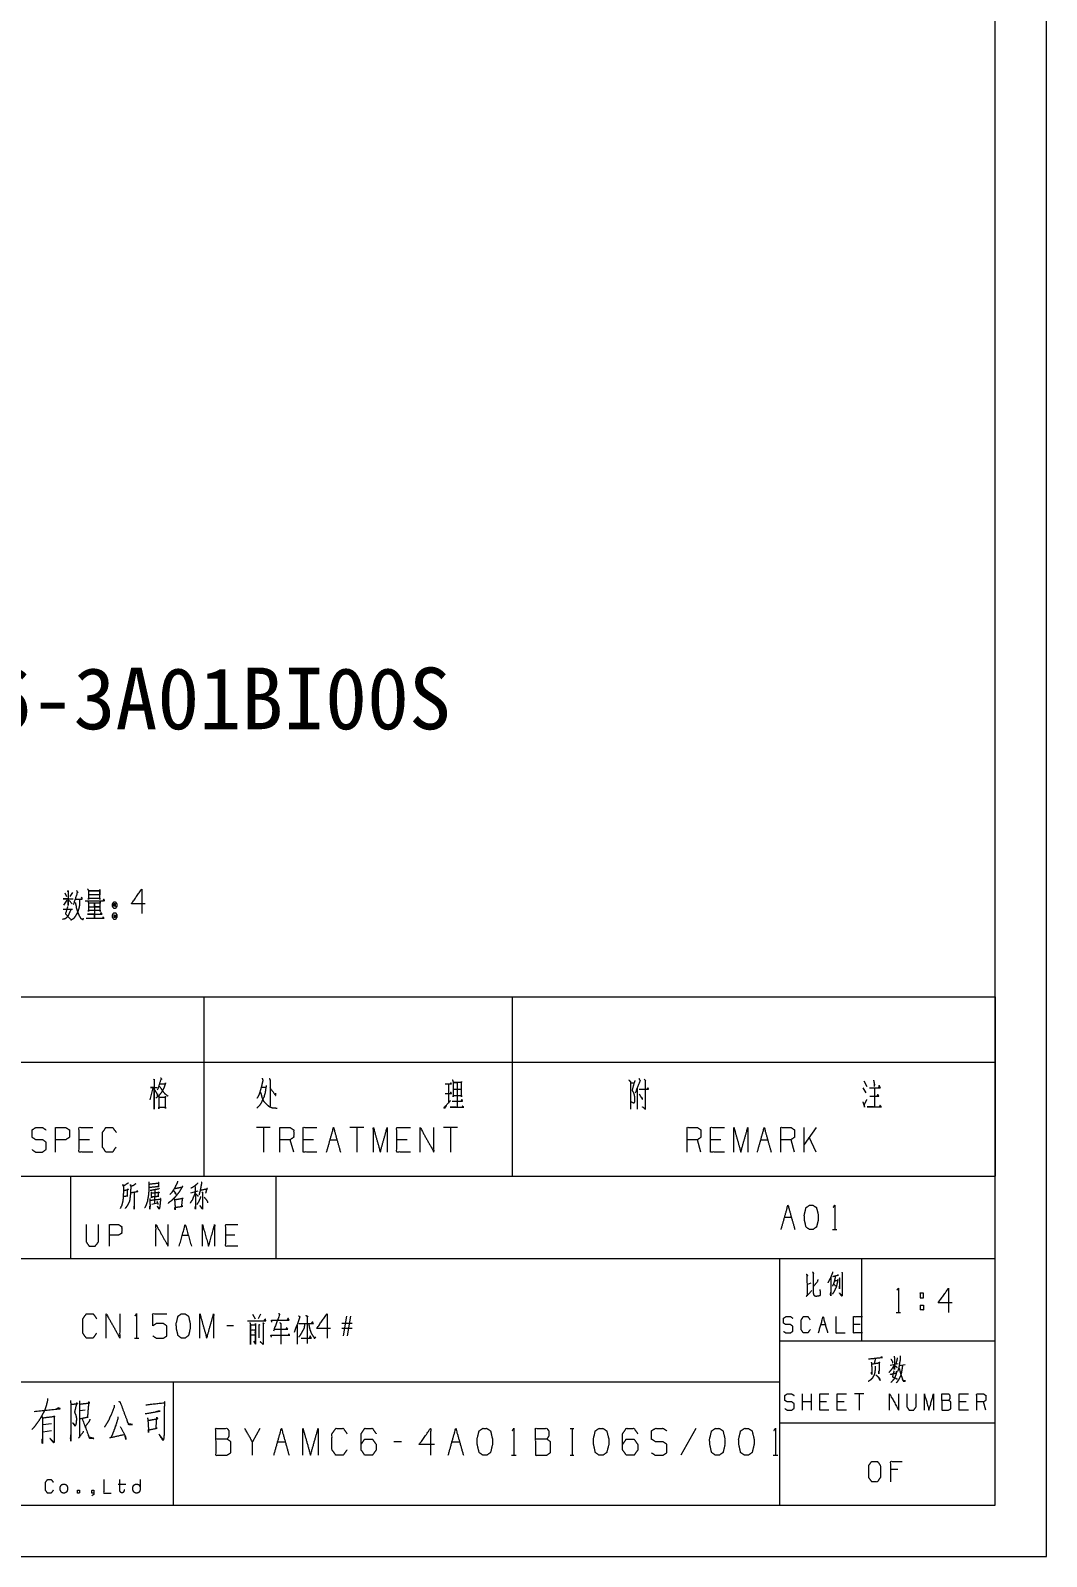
# Model space of a CAD drawing. Header units: millimetres. Extents: x 0 to 420, y 0 to 297.
# Drawn here: x 321.1 to 420, y 0 to 148.5 of the extents above; entities that cross this region are included whole.
import ezdxf

# ---------------------------------------------------------------- set-up
doc = ezdxf.new("R2010")
doc.units = ezdxf.units.MM
doc.layers.add('101', color=7, linetype='Continuous', true_color=0xffffff)

msp = doc.modelspace()

# ---------------------------------------------------------------- linework, layer by layer
at = {"layer": '101', "color": 133, "linetype": 'Continuous', "lineweight": 18}
for p, q in [((420, 0), (420, 297)), ((415, 5), (415, 292)), ((235, 37), (415, 37)), ((325, 37), (325, 29)), ((345, 37), (345, 29)), ((235, 29), (415, 29)), ((394, 29), (394, 5)), ((402, 29), (402, 21)), ((394, 21), (415, 21)), ((285, 17), (394, 17)), ((335, 17), (335, 5)), ((394, 13), (415, 13)), ((25, 5), (415, 5)), ((235, 5), (415, 5)), ((0, 0), (420, 0))]:
    msp.add_line(p, q, dxfattribs=at)
at = {"layer": '101', "color": 72, "linetype": 'Continuous', "lineweight": 18}
for p, q in [((324.64, 63.87), (324.33, 63.37)), ((324.45, 64.57), (324.61, 64.22)), ((325.19, 64.62), (324.96, 64.22)), ((324.29, 63), (325.21, 63)), ((324.87, 63.85), (325.16, 63.52)), ((313, 54.46), (338, 54.46)), ((338, 54.46), (338, 48.11)), ((338, 54.46), (368, 54.46)), ((368, 54.46), (368, 48.11)), ((368, 54.46), (415, 54.46)), ((415, 54.46), (415, 48.11)), ((313, 48.11), (338, 48.11)), ((338, 48.11), (368, 48.11)), ((338, 48.11), (338, 37)), ((368, 48.11), (415, 48.11)), ((368, 48.11), (368, 37)), ((415, 48.11), (415, 37)), ((379.52, 46.1), (379.87, 46.1)), ((380.84, 46.45), (381.02, 46.3)), ((402.21, 46.3), (402.51, 45.75)), ((333.02, 45.6), (332.74, 44.45)), ((343.6, 45.68), (344.03, 45.68)), ((361.81, 45.95), (361.81, 44.13)), ((362.25, 45.48), (363.03, 45.48)), ((380.17, 45.6), (380.17, 43.53)), ((402.12, 45.6), (402.42, 45.12)), ((344.45, 41.74), (343.11, 41.74)), ((343.78, 41.74), (343.78, 39.36)), ((353.56, 41.74), (352.21, 41.74)), ((352.88, 41.74), (352.88, 39.36)), ((362.66, 41.74), (361.32, 41.74)), ((361.99, 41.74), (361.99, 39.36)), ((397.58, 41.74), (396.41, 40.09)), ((396.41, 39.36), (396.41, 41.74)), ((326.85, 40.56), (325.84, 40.56)), ((346.73, 39.36), (346.39, 40.56)), ((348.67, 40.56), (347.66, 40.56)), ((350.27, 40.56), (350.94, 40.56)), ((357.77, 40.56), (356.76, 40.56)), ((386.37, 39.36), (386.04, 40.56)), ((388.31, 40.56), (387.31, 40.56)), ((392.19, 40.56), (392.87, 40.56)), ((395.48, 39.36), (395.14, 40.56)), ((397.58, 39.36), (396.91, 40.79)), ((313, 37), (338, 37)), ((333.22, 35.67), (333.2, 34.36)), ((338, 37), (368, 37)), ((368, 37), (415, 37)), ((332.92, 34.28), (333.47, 34.43)), ((336.72, 35.38), (337.43, 35.58)), ((394.5, 33.01), (395.18, 33.01)), ((335.89, 31.26), (336.48, 31.26)), ((341.01, 31.26), (340.12, 31.26)), ((399.18, 31.81), (399.6, 31.81)), ((396.78, 26.5), (397.1, 26.62)), ((407.69, 24.46), (408.02, 24.46)), ((407.69, 24.46), (407.69, 23.99)), ((340.88, 22.44), (340.21, 22.44)), ((342.73, 23.57), (342.98, 23.12)), ((343.49, 23.57), (343.28, 23.12)), ((347.07, 22.52), (347.07, 20.67)), ((352.42, 22.67), (351.41, 22.67)), ((351.57, 21.47), (351.91, 23.39)), ((352.26, 23.39), (351.93, 21.47)), ((398.04, 22.56), (398.48, 22.56)), ((401.88, 22.56), (401.21, 22.56)), ((405.37, 23.74), (405.8, 23.74)), ((331.23, 21.24), (331.65, 21.24)), ((342.82, 20.94), (343, 20.67)), ((346.33, 21.49), (346.25, 21.67)), ((348.33, 21.44), (348.24, 21.24)), ((352.42, 22.19), (351.41, 22.19)), ((404.78, 18.63), (405.57, 18.79)), ((405.68, 18.57), (406.23, 18.69)), ((396.24, 14.25), (396.24, 15.82)), ((397.13, 15.04), (396.24, 15.04)), ((397.13, 14.25), (397.13, 15.82)), ((398.6, 15.04), (397.94, 15.04)), ((400.3, 15.04), (399.63, 15.04)), ((402.22, 15.82), (401.33, 15.82)), ((401.78, 15.82), (401.78, 14.25)), ((412.18, 15.04), (411.51, 15.04)), ((414.1, 14.25), (413.88, 15.04)), ((323.85, 14.45), (323.66, 14.35)), ((326.44, 14.25), (325.93, 14.18)), ((323.17, 12.9), (322.32, 12.8)), ((322.32, 12.14), (323.17, 12.25)), ((343.45, 12.47), (342.71, 11.17)), ((373.63, 12.47), (374, 12.47)), ((373.83, 12.47), (373.83, 9.85)), ((385.88, 12.47), (384.4, 9.85)), ((345.17, 11.17), (345.91, 11.17)), ((357.23, 11.17), (356.49, 11.17)), ((362.14, 11.17), (362.88, 11.17)), ((367.94, 9.85), (368.4, 9.85)), ((373.63, 9.85), (374, 9.85)), ((393.39, 9.85), (393.86, 9.85)), ((405.52, 8.46), (404.84, 8.46)), ((329.66, 7.04), (330.39, 7.04))]:
    msp.add_line(p, q, dxfattribs=at)
for points, knots in [([(324.7, 64.77), (324.86, 64.7), (324.78, 64.75), (324.78, 63.35), (324.78, 64), (324.29, 64), (325.28, 64)], [0, 0, 0.046317, 0.069125, 0.437819, 0.608999, 0.739331, 1, 1]), ([(325.9, 63.87), (325.9, 63.57), (325.86, 63.25), (325.77, 62.9), (325.63, 62.55), (325.47, 62.3), (325.3, 62.07), (325.05, 61.92)], [0, 0, 0.134098, 0.280226, 0.441582, 0.610315, 0.742768, 0.870659, 1, 1]), ([(325.58, 64.8), (325.74, 64.62), (325.69, 64.67), (325.28, 63.4)], [0, 0, 0.143538, 0.187778, 1, 1]), ([(325.54, 63.97), (326.15, 63.97), (326.11, 64.17), (326.04, 64.05)], [0, 0, 0.63414, 0.848459, 1, 1]), ([(326.44, 63.82), (328.33, 63.82), (328.25, 63.97), (328.16, 63.82)], [0, 0, 0.844513, 0.922254, 1, 1]), ([(326.67, 64.97), (326.76, 64.8), (326.76, 63.95), (326.76, 64.07), (327.86, 64.07), (327.86, 63.92), (327.86, 64.9), (327.86, 64.77), (326.76, 64.77), (327.86, 64.77), (327.86, 64.4), (326.76, 64.4)], [0, 0, 0.027307, 0.1457, 0.163111, 0.315748, 0.336641, 0.472445, 0.489856, 0.642493, 0.79513, 0.847363, 1, 1]), ([(332.29, 63.52), (330.94, 63.52), (331.95, 64.95), (331.95, 62.57)], [0, 0, 0.245869, 0.565294, 1, 1]), ([(325.03, 62.92), (324.89, 62.62), (324.8, 62.4), (324.64, 62.17), (324.48, 62.05), (324.22, 62)], [0, 0, 0.251049, 0.43404, 0.642621, 0.795771, 1, 1]), ([(324.73, 63.25), (324.52, 62.55), (325.05, 61.97)], [0, 0, 0.483234, 1, 1]), ([(325.47, 63.65), (325.53, 63.4), (325.58, 63.1), (325.69, 62.75), (325.83, 62.4), (325.99, 62.12), (326.22, 61.95), (326.27, 62.12)], [0, 0, 0.122116, 0.267688, 0.442435, 0.622809, 0.774615, 0.912625, 1, 1]), ([(326.73, 63.72), (326.76, 63.6), (326.76, 62.77), (326.76, 62.9), (327.89, 62.9), (327.89, 62.77), (327.89, 63.7), (327.89, 63.57), (326.76, 63.57), (326.76, 63.22), (327.89, 63.22), (327.33, 63.22), (327.33, 63.57), (327.33, 62.07), (327.33, 62.52), (326.65, 62.52), (328.07, 62.52), (327.98, 62.67), (327.91, 62.52)], [0, 0, 0.011506, 0.084582, 0.095654, 0.195852, 0.206924, 0.288857, 0.299929, 0.400127, 0.431129, 0.531327, 0.581425, 0.612427, 0.745292, 0.785152, 0.844644, 0.969891, 0.985311, 1, 1]), ([(329.39, 63.7), (329.23, 63.7), (329.09, 63.5), (329.09, 63.27), (329.23, 63.07), (329.39, 63.07), (329.53, 63.27), (329.53, 63.5), (329.39, 63.7)], [0, 0, 0.091012, 0.231139, 0.359864, 0.499993, 0.591006, 0.731141, 0.859867, 1, 1]), ([(329.53, 62.42), (329.39, 62.65), (329.23, 62.65), (329.09, 62.42), (329.09, 62.22), (329.23, 62), (329.39, 62), (329.53, 62.22), (329.53, 62.42)], [0, 0, 0.149201, 0.238515, 0.38771, 0.5, 0.649195, 0.738509, 0.88771, 1, 1]), ([(329.39, 63.27), (329.39, 63.5), (329.23, 63.5)], [0, 0, 0.585813, 1, 1]), ([(329.23, 63.27), (329.39, 63.27), (329.23, 63.5), (329.23, 63.27)], [0, 0, 0.241164, 0.658904, 1, 1]), ([(329.23, 62.42), (329.23, 62.22), (329.39, 62.22)], [0, 0, 0.556982, 1, 1]), ([(329.39, 62.42), (329.23, 62.42), (329.39, 62.22), (329.39, 62.42)], [0, 0, 0.25882, 0.6746, 1, 1]), ([(326.55, 62.12), (328.26, 62.12), (328.17, 62.22), (328.1, 62.07)], [0, 0, 0.851382, 0.91765, 1, 1]), ([(333.09, 46.45), (333.19, 46.35), (333.14, 46.43), (333.14, 43.53), (333.14, 45.65), (332.79, 45.65), (333.44, 45.65)], [0, 0, 0.023247, 0.037896, 0.500409, 0.839319, 0.895699, 1, 1]), ([(333.71, 46), (334.26, 46), (334.27, 46.1), (334.11, 45.62), (333.88, 45.18), (333.62, 44.85), (333.3, 44.6)], [0, 0, 0.220966, 0.26192, 0.463932, 0.667691, 0.836831, 1, 1]), ([(333.78, 46.58), (333.88, 46.43), (333.81, 46.45), (333.46, 45.37)], [0, 0, 0.132126, 0.186059, 1, 1]), ([(343.65, 46.55), (343.74, 46.33), (343.65, 46), (343.62, 45.83), (343.55, 45.6), (343.48, 45.35), (343.41, 45.12), (343.35, 44.93), (343.27, 44.77), (343.16, 44.6)], [0, 0, 0.116541, 0.278918, 0.364993, 0.478696, 0.603951, 0.71766, 0.817412, 0.901346, 1, 1]), ([(344.36, 46.53), (344.43, 46.35), (344.43, 43.83)], [0, 0, 0.06955, 1, 1]), ([(361.49, 45.98), (362.1, 45.98), (362.02, 46.08), (361.99, 45.95)], [0, 0, 0.704243, 0.847777, 1, 1]), ([(362.17, 46.38), (362.25, 46.22), (362.25, 44.73), (362.25, 44.85), (363.07, 44.85), (363.07, 44.73), (363.07, 46.22), (363.07, 46.13), (362.25, 46.13), (362.64, 46.13), (362.64, 43.73), (361.94, 43.73), (363.28, 43.73), (363.19, 43.78), (363.17, 43.83), (363.07, 43.67)], [0, 0, 0.016856, 0.162098, 0.174201, 0.252928, 0.265031, 0.410272, 0.419955, 0.498682, 0.536334, 0.76872, 0.837175, 0.967244, 0.977077, 0.982211, 1, 1]), ([(379.34, 46.38), (379.5, 46.22), (379.5, 43.53)], [0, 0, 0.074914, 1, 1]), ([(379.94, 46.33), (379.66, 45.37), (379.77, 45.2), (379.84, 45.02), (379.91, 44.68), (379.91, 44.25), (379.84, 44.1), (379.59, 44.23)], [0, 0, 0.379822, 0.458229, 0.530553, 0.667378, 0.830233, 0.893776, 1, 1]), ([(380.33, 46.53), (380.44, 46.3), (379.96, 45.08)], [0, 0, 0.159107, 1, 1]), ([(380.95, 46.35), (380.95, 43.53), (380.68, 43.75)], [0, 0, 0.890401, 1, 1]), ([(403.17, 46.35), (403.26, 45.87), (403.27, 45.98), (403.22, 45.75)], [0, 0, 0.592181, 0.716658, 1, 1]), ([(333.18, 45.43), (333.48, 44.95), (333.48, 45.02), (333.44, 44.83)], [0, 0, 0.668993, 0.75826, 1, 1]), ([(333.62, 44.8), (333.62, 43.55), (333.62, 43.73), (334.26, 43.73), (334.26, 43.6), (334.26, 44.8), (334.26, 44.68), (333.69, 44.68)], [0, 0, 0.306605, 0.34953, 0.505604, 0.536265, 0.830605, 0.861265, 1, 1]), ([(333.64, 45.78), (333.81, 45.55), (334.01, 45.25), (334.18, 45.05), (334.5, 44.8)], [0, 0, 0.21756, 0.48939, 0.692342, 1, 1]), ([(344.06, 45.85), (343.95, 45.12), (343.88, 44.9), (343.85, 44.73), (343.74, 44.55), (343.65, 44.35), (343.6, 44.2), (343.48, 44), (343.37, 43.85), (343.14, 43.63)], [0, 0, 0.296653, 0.392139, 0.46442, 0.547269, 0.635793, 0.700209, 0.795421, 0.869798, 1, 1]), ([(343.48, 45.2), (343.55, 45.02), (343.6, 44.83), (343.64, 44.65), (343.81, 44.3), (343.9, 44.2), (344.15, 43.95), (344.29, 43.83), (344.47, 43.73), (344.71, 43.65), (344.94, 43.65), (345.12, 43.63)], [0, 0, 0.075192, 0.15762, 0.228747, 0.384949, 0.438119, 0.578251, 0.653441, 0.734337, 0.837345, 0.928883, 1, 1]), ([(344.4, 45.65), (344.98, 44.85), (344.98, 45.08)], [0, 0, 0.814824, 1, 1]), ([(361.48, 45.05), (362.1, 45.05), (362.02, 45.2), (361.99, 45.08)], [0, 0, 0.676561, 0.857934, 1, 1]), ([(380.35, 45.48), (381.27, 45.48), (381.2, 45.62), (381.14, 45.5)], [0, 0, 0.752923, 0.888763, 1, 1]), ([(380.37, 45), (380.68, 44.48), (380.7, 44.58), (380.61, 44.6)], [0, 0, 0.760418, 0.886215, 1, 1]), ([(403.26, 45.6), (403.26, 43.75), (402.55, 43.75), (403.94, 43.75), (403.8, 43.9), (403.71, 43.75)], [0, 0, 0.426906, 0.590047, 0.912256, 0.959823, 1, 1]), ([(402.78, 45.62), (403.84, 45.62), (403.71, 45.83), (403.66, 45.65)], [0, 0, 0.717261, 0.876328, 1, 1]), ([(402.8, 44.8), (403.68, 44.8), (403.59, 44.95), (403.5, 44.83)], [0, 0, 0.729813, 0.873574, 1, 1]), ([(361.57, 43.85), (361.41, 43.6), (361.34, 43.67), (362.02, 44.38)], [0, 0, 0.214427, 0.289033, 1, 1]), ([(362.17, 44.3), (363.17, 44.3), (363.1, 44.48), (363.03, 44.33)], [0, 0, 0.739673, 0.878255, 1, 1]), ([(402.12, 44.23), (402.3, 43.73), (402.27, 43.95), (402.53, 44.48)], [0, 0, 0.39393, 0.563113, 1, 1]), ([(321.27, 39.59), (321.6, 39.36), (322.29, 39.36), (322.63, 39.61), (322.63, 40.31), (322.29, 40.56), (321.62, 40.56), (321.27, 40.79), (321.27, 41.51), (321.62, 41.74), (322.29, 41.74), (322.63, 41.51)], [0, 0, 0.068037, 0.184055, 0.25452, 0.372335, 0.4428, 0.555844, 0.626371, 0.748393, 0.81892, 0.931964, 1, 1]), ([(323.56, 39.36), (323.56, 41.74), (324.57, 41.74), (324.91, 41.51), (324.91, 40.79), (324.55, 40.56), (323.56, 40.56)], [0, 0, 0.401147, 0.571311, 0.639588, 0.762044, 0.832821, 1, 1]), ([(327.18, 39.36), (325.84, 39.36), (325.84, 41.74), (327.18, 41.74)], [0, 0, 0.26539, 0.73461, 1, 1]), ([(329.44, 39.84), (329.11, 39.36), (328.45, 39.36), (328.12, 39.84), (328.12, 41.26), (328.45, 41.74), (329.12, 41.74), (329.46, 41.26)], [0, 0, 0.114568, 0.243366, 0.357936, 0.638584, 0.753154, 0.885433, 1, 1]), ([(345.38, 39.36), (345.38, 41.74), (346.39, 41.74), (346.73, 41.51), (346.73, 40.79), (346.39, 40.56), (345.38, 40.56)], [0, 0, 0.400951, 0.571036, 0.639278, 0.761673, 0.829915, 1, 1]), ([(349, 39.36), (347.66, 39.36), (347.66, 41.74), (349, 41.74)], [0, 0, 0.26539, 0.73461, 1, 1]), ([(349.94, 39.36), (350.61, 41.74), (351.28, 39.36)], [0, 0, 0.499999, 1, 1]), ([(354.49, 39.36), (354.49, 41.74), (355.16, 39.36), (355.83, 41.74), (355.83, 39.36)], [0, 0, 0.245192, 0.500001, 0.754808, 1, 1]), ([(358.11, 39.36), (356.76, 39.36), (356.76, 41.74), (358.11, 41.74)], [0, 0, 0.26539, 0.73461, 1, 1]), ([(359.04, 39.36), (359.04, 41.74), (360.38, 39.36), (360.38, 41.74)], [0, 0, 0.317574, 0.682426, 1, 1]), ([(385.03, 39.36), (385.03, 41.74), (386.04, 41.74), (386.37, 41.51), (386.37, 40.79), (386.04, 40.56), (385.03, 40.56)], [0, 0, 0.400952, 0.571031, 0.639278, 0.761674, 0.829922, 1, 1]), ([(388.65, 39.36), (387.31, 39.36), (387.31, 41.74), (388.65, 41.74)], [0, 0, 0.26539, 0.73461, 1, 1]), ([(389.58, 39.36), (389.58, 41.74), (390.25, 39.36), (390.93, 41.74), (390.93, 39.36)], [0, 0, 0.245192, 0.499999, 0.754808, 1, 1]), ([(394.14, 39.36), (394.14, 41.74), (395.14, 41.74), (395.48, 41.51), (395.48, 40.79), (395.14, 40.56), (394.14, 40.56)], [0, 0, 0.400951, 0.571036, 0.639278, 0.761673, 0.829915, 1, 1]), ([(330.63, 36.35), (330.57, 36.31), (330.14, 36.02), (330.11, 36.2), (330.16, 36.02), (330.16, 35.45), (330.14, 35.09), (330.13, 34.85), (330.1, 34.61), (330.05, 34.39), (329.99, 34.16), (329.91, 34.01), (329.85, 33.88)], [0, 0, 0.024363, 0.186803, 0.243942, 0.302154, 0.485024, 0.597668, 0.675195, 0.753199, 0.825098, 0.89819, 0.953346, 1, 1]), ([(330.19, 35.03), (330.22, 35.05), (330.58, 35.11), (330.54, 35.09), (330.58, 35.78), (330.61, 35.69), (330.18, 35.58)], [0, 0, 0.022681, 0.239273, 0.269981, 0.676983, 0.732557, 1, 1]), ([(331.36, 36.26), (331.11, 36.09), (330.88, 36.02), (330.85, 36.2), (330.88, 35.93), (330.86, 35.67), (330.85, 35.38), (330.83, 35.14), (330.8, 34.92), (330.77, 34.67), (330.72, 34.5), (330.64, 34.36), (330.57, 34.21), (330.49, 34.08), (330.41, 33.97), (330.33, 33.88)], [0, 0, 0.096319, 0.172937, 0.229415, 0.313416, 0.396985, 0.487495, 0.564125, 0.634336, 0.711437, 0.768975, 0.817388, 0.871906, 0.920319, 0.962889, 1, 1]), ([(332.63, 36.46), (332.64, 36.26), (332.64, 35.91), (332.63, 35.58), (332.61, 35.36), (332.58, 35.07), (332.53, 34.83), (332.49, 34.56), (332.42, 34.36), (332.35, 34.16), (332.22, 33.92)], [0, 0, 0.076503, 0.212087, 0.33934, 0.424292, 0.535105, 0.630037, 0.733301, 0.813245, 0.895183, 1, 1]), ([(332.67, 36.24), (333.64, 36.35), (333.59, 36.39), (333.55, 36), (333.63, 36), (332.66, 35.89)], [0, 0, 0.39108, 0.416924, 0.577585, 0.60892, 1, 1]), ([(333.63, 35.8), (333.58, 35.75), (333.19, 35.69), (332.97, 35.64), (332.77, 35.6)], [0, 0, 0.07226, 0.516589, 0.766867, 1, 1]), ([(335.2, 35.84), (335.25, 35.82), (335.95, 35.98), (335.9, 36.02), (335.78, 35.8), (335.64, 35.56), (335.5, 35.36), (335.34, 35.16), (335.17, 34.96), (334.98, 34.76), (334.78, 34.58), (334.62, 34.47), (334.5, 34.36)], [0, 0, 0.017093, 0.254607, 0.275864, 0.359629, 0.452278, 0.53264, 0.616084, 0.70281, 0.792986, 0.881828, 0.944963, 1, 1]), ([(335.42, 36.53), (335.4, 36.37), (335.22, 36.02), (335.11, 35.8), (334.98, 35.6), (334.83, 35.38), (334.67, 35.22)], [0, 0, 0.101774, 0.363754, 0.525154, 0.678922, 0.85608, 1, 1]), ([(337.37, 36.35), (337.34, 36.26), (337.14, 36.09), (336.92, 35.93), (336.73, 35.84)], [0, 0, 0.111856, 0.433088, 0.752703, 1, 1]), ([(337.15, 36.02), (337.17, 34.28), (337.18, 33.79), (337.15, 33.88), (337.17, 34.08)], [0, 0, 0.691283, 0.883884, 0.921006, 1, 1]), ([(337.78, 36.44), (337.76, 36.33), (337.68, 35.87), (337.62, 35.56), (337.51, 35.18)], [0, 0, 0.086565, 0.451629, 0.696477, 1, 1]), ([(337.65, 35.64), (338.35, 35.8), (338.29, 35.82), (338.15, 35.34)], [0, 0, 0.557066, 0.608364, 1, 1]), ([(330.86, 35.4), (331.57, 35.53), (331.52, 35.56), (331.44, 35.51)], [0, 0, 0.834819, 0.895271, 1, 1]), ([(331.22, 35.45), (331.22, 33.81), (331.21, 33.92), (331.22, 34.1)], [0, 0, 0.849783, 0.907772, 1, 1]), ([(332.72, 34.85), (332.74, 34.65), (332.75, 34.14), (332.74, 33.81), (332.72, 33.9), (332.75, 34.12)], [0, 0, 0.147471, 0.523364, 0.768667, 0.835021, 1, 1]), ([(332.75, 34.67), (333.81, 34.78), (333.78, 34.85), (333.77, 34.74), (333.72, 34.23), (333.7, 34.03), (333.64, 33.81), (333.44, 34.1), (333.66, 33.88)], [0, 0, 0.374083, 0.399749, 0.43883, 0.61759, 0.687458, 0.767887, 0.891105, 1, 1]), ([(332.85, 35.49), (332.86, 35.34), (332.89, 34.89), (332.88, 35), (333.61, 35.07), (333.55, 35.07), (333.59, 35.47), (333.63, 35.4), (332.86, 35.34)], [0, 0, 0.056492, 0.217482, 0.258029, 0.525926, 0.548635, 0.694164, 0.720796, 1, 1]), ([(333.42, 34.56), (333.49, 34.39), (333.52, 34.25)], [0, 0, 0.579215, 1, 1]), ([(335.03, 35.6), (335.06, 35.58), (335.23, 35.38), (335.25, 35.27), (335.19, 35.42)], [0, 0, 0.066028, 0.519581, 0.712132, 1, 1]), ([(335.11, 34.81), (335.14, 34.74), (335.17, 34.19), (335.19, 34.12), (335.19, 33.72), (335.17, 33.9), (335.17, 33.97), (335.94, 34.08), (335.84, 34.08), (335.92, 34.89), (335.95, 34.85), (335.9, 34.83), (335.15, 34.69)], [0, 0, 0.018828, 0.160986, 0.178485, 0.280676, 0.326272, 0.343303, 0.542024, 0.566111, 0.777126, 0.791033, 0.804348, 1, 1]), ([(337.15, 35.47), (337.06, 35.18), (336.95, 34.94), (336.86, 34.69), (336.76, 34.56), (336.65, 34.39)], [0, 0, 0.251918, 0.474135, 0.691326, 0.826694, 1, 1]), ([(337.17, 35.31), (337.37, 35.14), (337.42, 35.05)], [0, 0, 0.729109, 1, 1]), ([(337.67, 35.03), (337.65, 34.92), (337.48, 34.52), (337.31, 34.25)], [0, 0, 0.129619, 0.632946, 1, 1]), ([(337.81, 35.49), (337.89, 35.38), (337.85, 35.4), (337.87, 34.23), (337.87, 33.94), (337.85, 33.79), (337.61, 34.14), (337.85, 33.83)], [0, 0, 0.051678, 0.066298, 0.513635, 0.623349, 0.682727, 0.848098, 1, 1]), ([(338.03, 34.96), (338.31, 34.61), (338.35, 34.43)], [0, 0, 0.711821, 1, 1]), ([(394.17, 31.81), (394.84, 34.18), (395.51, 31.81)], [0, 0, 0.499999, 1, 1]), ([(397.27, 31.81), (397.61, 32.06), (397.79, 32.76), (397.79, 33.23), (397.61, 33.96), (397.27, 34.18), (396.94, 34.18), (396.6, 33.96), (396.43, 33.23), (396.44, 32.76), (396.6, 32.06), (396.94, 31.81), (397.27, 31.81)], [0, 0, 0.067524, 0.183969, 0.260581, 0.380939, 0.446136, 0.500306, 0.565502, 0.68586, 0.762526, 0.878306, 0.94583, 1, 1]), ([(399.25, 33.98), (399.39, 34.18), (399.39, 31.81)], [0, 0, 0.093487, 1, 1]), ([(326.54, 32.3), (326.54, 30.62), (326.82, 30.2), (327.41, 30.2), (327.73, 30.62), (327.73, 32.3)], [0, 0, 0.337151, 0.438599, 0.557782, 0.662849, 1, 1]), ([(328.8, 30.2), (328.8, 32.3), (329.69, 32.3), (329.99, 32.1), (329.99, 31.46), (329.68, 31.26), (328.8, 31.26)], [0, 0, 0.401145, 0.571312, 0.639588, 0.762043, 0.832818, 1, 1]), ([(333.33, 30.2), (333.33, 32.3), (334.51, 30.2), (334.51, 32.3)], [0, 0, 0.317574, 0.682426, 1, 1]), ([(337.85, 30.2), (337.85, 32.3), (338.45, 30.2), (339.04, 32.3), (339.04, 30.2)], [0, 0, 0.245192, 0.5, 0.754808, 1, 1]), ([(341.3, 30.2), (340.12, 30.2), (340.12, 32.3), (341.3, 32.3)], [0, 0, 0.265389, 0.734611, 1, 1]), ([(396.62, 27.47), (396.76, 27.35), (396.68, 27.39), (396.71, 25.4), (396.62, 25.32), (397.17, 25.88)], [0, 0, 0.060255, 0.090729, 0.71461, 0.752496, 1, 1]), ([(397.22, 27.7), (397.34, 27.55), (397.29, 27.59), (397.29, 26.72), (397.29, 26.04), (397.29, 25.94), (397.31, 25.54), (397.35, 25.44), (397.41, 25.38), (397.54, 25.34), (397.8, 25.36), (397.99, 25.42), (398.01, 25.44), (397.98, 25.98)], [0, 0, 0.050887, 0.067371, 0.30486, 0.491459, 0.519732, 0.627242, 0.657953, 0.681265, 0.71898, 0.791172, 0.845841, 0.852765, 1, 1]), ([(397.29, 26.23), (397.72, 26.77), (397.79, 26.95)], [0, 0, 0.77398, 1, 1]), ([(399.18, 27.7), (399.16, 27.59), (398.99, 27.14), (398.84, 26.87), (398.72, 26.62)], [0, 0, 0.089072, 0.504979, 0.766001, 1, 1]), ([(399.02, 27.14), (399, 25.38), (398.99, 25.5), (398.99, 25.52), (399, 25.71)], [0, 0, 0.841012, 0.900786, 0.910681, 1, 1]), ([(399.43, 27.22), (399.44, 27.18), (399.37, 26.89), (399.3, 26.62), (399.22, 26.43), (399.16, 26.29)], [0, 0, 0.044891, 0.350478, 0.63559, 0.840224, 1, 1]), ([(399.43, 26.83), (399.72, 26.89), (399.69, 26.95), (399.66, 26.72), (399.6, 26.52), (399.57, 26.35), (399.52, 26.19), (399.44, 26.04), (399.37, 25.88), (399.3, 25.75), (399.22, 25.61), (399.16, 25.54)], [0, 0, 0.158182, 0.194476, 0.315843, 0.429568, 0.518472, 0.611327, 0.697145, 0.792857, 0.869066, 0.954883, 1, 1]), ([(399.19, 27.28), (399.22, 27.26), (399.25, 27.26), (399.76, 27.39), (399.72, 27.39), (399.65, 27.35)], [0, 0, 0.049781, 0.090425, 0.822292, 0.883256, 1, 1]), ([(400.07, 27.68), (400.13, 27.59), (400.1, 27.57), (400.12, 25.52), (400.12, 25.5), (400.1, 25.38), (400.07, 25.34), (399.84, 25.65), (400.07, 25.36), (400.1, 25.44)], [0, 0, 0.031372, 0.042462, 0.676473, 0.682877, 0.721567, 0.737252, 0.857566, 0.97283, 1, 1]), ([(399.85, 27.12), (399.88, 27.08), (399.85, 27.06), (399.85, 26.06), (399.84, 26.17), (399.85, 26.29)], [0, 0, 0.038712, 0.066084, 0.824707, 0.904517, 1, 1]), ([(399.28, 26.52), (399.41, 26.39), (399.44, 26.29)], [0, 0, 0.6273, 1, 1]), ([(405.44, 25.91), (405.59, 26.11), (405.59, 23.74)], [0, 0, 0.093487, 1, 1]), ([(407.69, 25.16), (407.69, 25.64), (408.02, 25.64), (408.02, 25.16), (407.69, 25.16)], [0, 0, 0.292916, 0.5, 0.792916, 1, 1]), ([(410.81, 24.69), (409.47, 24.69), (410.47, 26.11), (410.47, 23.74)], [0, 0, 0.24587, 0.565293, 1, 1]), ([(408.02, 24.46), (408.02, 23.99), (407.69, 23.99)], [0, 0, 0.585831, 1, 1]), ([(327.54, 21.72), (327.2, 21.24), (326.55, 21.24), (326.21, 21.72), (326.21, 23.14), (326.55, 23.62), (327.22, 23.62), (327.56, 23.14)], [0, 0, 0.114567, 0.243366, 0.357935, 0.638584, 0.753154, 0.885433, 1, 1]), ([(328.49, 21.24), (328.49, 23.62), (329.83, 21.24), (329.83, 23.62)], [0, 0, 0.317574, 0.682426, 1, 1]), ([(331.3, 23.42), (331.44, 23.62), (331.44, 21.24)], [0, 0, 0.093491, 1, 1]), ([(333.02, 21.47), (333.36, 21.24), (334.05, 21.24), (334.39, 21.47), (334.39, 22.42), (334.05, 22.67), (333.36, 22.67), (333.02, 22.44), (333.02, 23.62), (334.39, 23.62)], [0, 0, 0.062227, 0.168342, 0.230571, 0.376816, 0.441267, 0.547382, 0.609609, 0.79049, 1, 1]), ([(336.15, 21.24), (336.49, 21.49), (336.66, 22.19), (336.66, 22.67), (336.49, 23.39), (336.15, 23.62), (335.81, 23.62), (335.48, 23.39), (335.3, 22.67), (335.32, 22.19), (335.48, 21.49), (335.81, 21.24), (336.15, 21.24)], [0, 0, 0.067524, 0.18397, 0.260583, 0.380943, 0.446139, 0.500306, 0.565503, 0.685863, 0.762528, 0.878309, 0.945833, 1, 1]), ([(337.6, 21.24), (337.6, 23.62), (338.27, 21.24), (338.94, 23.62), (338.94, 21.24)], [0, 0, 0.245192, 0.5, 0.754808, 1, 1]), ([(342.24, 22.94), (344.02, 22.94), (343.97, 23.09), (343.84, 22.97)], [0, 0, 0.842003, 0.917042, 1, 1]), ([(342.45, 22.77), (342.52, 22.59), (342.52, 20.64), (342.52, 22.54), (343, 22.54), (343, 22.67), (343, 20.67), (343, 22.04), (342.5, 22.04), (342.5, 21.57), (342.98, 21.57)], [0, 0, 0.019945, 0.226009, 0.426789, 0.477219, 0.490428, 0.701776, 0.847078, 0.899375, 0.94957, 1, 1]), ([(343.33, 22.59), (343.42, 22.52), (343.35, 22.54), (343.35, 21.29)], [0, 0, 0.080439, 0.132479, 1, 1]), ([(343.72, 22.74), (343.84, 22.64), (343.76, 22.72), (343.76, 20.64), (343.47, 20.89)], [0, 0, 0.058324, 0.10082, 0.861608, 1, 1]), ([(344.6, 22.79), (344.58, 22.99), (346.28, 22.99), (346.19, 23.19), (346.1, 23.02)], [0, 0, 0.086832, 0.820651, 0.915212, 1, 1]), ([(345.27, 23.67), (345.36, 23.54), (344.76, 21.94)], [0, 0, 0.082203, 1, 1]), ([(345.38, 22.77), (345.47, 22.64), (345.47, 20.67)], [0, 0, 0.071934, 1, 1]), ([(347.21, 23.42), (347.32, 23.32), (346.79, 21.79)], [0, 0, 0.0828, 1, 1]), ([(347.23, 22.67), (348.65, 22.67), (348.57, 22.84), (348.47, 22.72)], [0, 0, 0.800367, 0.907201, 1, 1]), ([(347.81, 22.62), (347.73, 22.19), (347.5, 21.77), (347.23, 21.34)], [0, 0, 0.306096, 0.64678, 1, 1]), ([(347.9, 23.47), (348.12, 23.37), (348.03, 23.34), (348.03, 20.72)], [0, 0, 0.079458, 0.110581, 1, 1]), ([(348.2, 22.64), (348.27, 22.19), (348.42, 21.77), (348.66, 21.37), (348.82, 21.32), (348.88, 21.34), (348.73, 21.19)], [0, 0, 0.252329, 0.500433, 0.760968, 0.853337, 0.885818, 1, 1]), ([(350.32, 22.19), (348.98, 22.19), (349.99, 23.62), (349.99, 21.24)], [0, 0, 0.245869, 0.565295, 1, 1]), ([(394.41, 21.91), (394.63, 21.76), (395.09, 21.76), (395.31, 21.93), (395.31, 22.39), (395.09, 22.56), (394.64, 22.56), (394.41, 22.71), (394.41, 23.19), (394.64, 23.34), (395.09, 23.34), (395.31, 23.19)], [0, 0, 0.068029, 0.184052, 0.254519, 0.372336, 0.442804, 0.555843, 0.62637, 0.748396, 0.818923, 0.931962, 1, 1]), ([(397, 22.08), (396.77, 21.76), (396.34, 21.76), (396.12, 22.08), (396.12, 23.02), (396.34, 23.34), (396.78, 23.34), (397.01, 23.02)], [0, 0, 0.114571, 0.243364, 0.357935, 0.638587, 0.753157, 0.885429, 1, 1]), ([(397.81, 21.76), (398.26, 23.34), (398.7, 21.76)], [0, 0, 0.499998, 1, 1]), ([(399.51, 23.34), (399.51, 21.76), (400.4, 21.76)], [0, 0, 0.638737, 1, 1]), ([(402.1, 21.76), (401.21, 21.76), (401.21, 23.34), (402.1, 23.34)], [0, 0, 0.265388, 0.734612, 1, 1]), ([(344.58, 21.34), (344.51, 21.54), (346.35, 21.54), (346.25, 21.59)], [0, 0, 0.097865, 0.945913, 1, 1]), ([(344.83, 22.12), (346.14, 22.12), (346.05, 22.27), (345.96, 22.12)], [0, 0, 0.789756, 0.894878, 1, 1]), ([(347.46, 21.24), (348.45, 21.24), (348.33, 21.47)], [0, 0, 0.794012, 1, 1]), ([(402.68, 19.23), (404.03, 19.37), (403.97, 19.39), (403.83, 19.37)], [0, 0, 0.865805, 0.905503, 1, 1]), ([(405.17, 19.48), (405.2, 19.33), (405.2, 18.19), (405.17, 18.34), (405.2, 18.46)], [0, 0, 0.094654, 0.823642, 0.918295, 1, 1]), ([(405.46, 19.33), (405.46, 19.23), (405.35, 18.75)], [0, 0, 0.174306, 1, 1]), ([(405.77, 19.52), (405.77, 19.39), (405.76, 19.17), (405.71, 18.88), (405.67, 18.57), (405.61, 18.32), (405.54, 18.09), (405.52, 18.03)], [0, 0, 0.081859, 0.232245, 0.425429, 0.632112, 0.800316, 0.957949, 1, 1]), ([(403.31, 18.53), (403.34, 18.4), (403.33, 18.36), (403.31, 18.07), (403.27, 17.82), (403.23, 17.68), (403.15, 17.53), (403.07, 17.39), (402.92, 17.22), (402.77, 17.1), (402.66, 17.04)], [0, 0, 0.073225, 0.098424, 0.26494, 0.409696, 0.496582, 0.589746, 0.686975, 0.813798, 0.923947, 1, 1]), ([(402.95, 18.9), (402.98, 18.73), (402.99, 18.3), (402.99, 17.72), (402.98, 17.8), (402.98, 17.95)], [0, 0, 0.119124, 0.427226, 0.837796, 0.897358, 1, 1]), ([(402.98, 18.73), (403.77, 18.86), (403.72, 18.9), (403.71, 18.55), (403.71, 18.17), (403.69, 17.95), (403.68, 17.76), (403.67, 17.84), (403.69, 18.03)], [0, 0, 0.351984, 0.378534, 0.533493, 0.697426, 0.797814, 0.880033, 0.917028, 1, 1]), ([(403.3, 19.29), (403.33, 19.17), (403.23, 18.77)], [0, 0, 0.238945, 1, 1]), ([(405.19, 18.65), (405.05, 18.42), (404.92, 18.21), (404.79, 18.05), (404.66, 17.9)], [0, 0, 0.287233, 0.555137, 0.786183, 1, 1]), ([(404.78, 17.72), (405.41, 17.86), (405.42, 18.05), (405.42, 17.97), (405.35, 17.72), (405.25, 17.45), (405.14, 17.24), (405.03, 17.12), (404.92, 16.99), (404.85, 16.93)], [0, 0, 0.304469, 0.392577, 0.431617, 0.55371, 0.68947, 0.798366, 0.878841, 0.95475, 1, 1]), ([(404.86, 19.21), (405, 18.98), (405.03, 18.84)], [0, 0, 0.640218, 1, 1]), ([(405.16, 18.07), (405, 17.49), (405.1, 17.45), (405.22, 17.41), (405.33, 17.35), (405.48, 17.26)], [0, 0, 0.529111, 0.626299, 0.735529, 0.852099, 1, 1]), ([(405.2, 18.61), (405.38, 18.48), (405.46, 18.38)], [0, 0, 0.613114, 1, 1]), ([(405.98, 18.57), (405.93, 18.21), (405.89, 17.97), (405.85, 17.76), (405.79, 17.57), (405.67, 17.32), (405.57, 17.14), (405.45, 16.97), (405.36, 16.89)], [0, 0, 0.194372, 0.332632, 0.448613, 0.555646, 0.70616, 0.822691, 0.933849, 1, 1]), ([(405.65, 18.3), (405.68, 18.26), (405.83, 17.68), (405.93, 17.41), (406.04, 17.12), (406.06, 17.06), (406.28, 17.08), (406.06, 17.1), (405.99, 17.22)], [0, 0, 0.026719, 0.341744, 0.493482, 0.655463, 0.691641, 0.807838, 0.924035, 1, 1]), ([(403.39, 17.68), (403.59, 17.49), (403.71, 17.37), (403.77, 17.28), (403.81, 17.12), (403.72, 17.32)], [0, 0, 0.292982, 0.473564, 0.580848, 0.762106, 1, 1]), ([(322.78, 15.39), (322.78, 15.21), (322.63, 14.63), (322.49, 14.21), (322.34, 13.94), (322.07, 13.42), (321.68, 12.87), (321.41, 12.52), (321.24, 12.35)], [0, 0, 0.049752, 0.224095, 0.350741, 0.440842, 0.608969, 0.803946, 0.929998, 1, 1]), ([(325, 15.18), (325.05, 14.76), (325.05, 11.25), (325.02, 11.52), (325.05, 11.83)], [0, 0, 0.092137, 0.86992, 0.931161, 1, 1]), ([(325.07, 14.8), (325.68, 14.87), (325.61, 14.94), (325.41, 14.07), (325.41, 14.01), (325.46, 13.9), (325.53, 13.73), (325.58, 13.49), (325.58, 13.28), (325.56, 13.04), (325.53, 12.87), (325.46, 12.69), (325.24, 13), (325.46, 12.73)], [0, 0, 0.163216, 0.189965, 0.42515, 0.443501, 0.473931, 0.523766, 0.589292, 0.644345, 0.7089, 0.755234, 0.805069, 0.906205, 1, 1]), ([(325.88, 15.14), (325.9, 14.83), (325.9, 11.66), (325.8, 11.52), (326.29, 12.18)], [0, 0, 0.069653, 0.779472, 0.817267, 1, 1]), ([(325.93, 14.83), (326.88, 14.94), (326.78, 15.04), (326.66, 13.56), (326.73, 13.56), (325.95, 13.38)], [0, 0, 0.276542, 0.317649, 0.747834, 0.768982, 1, 1]), ([(329.7, 15.11), (329.83, 15.04), (330.66, 12.83), (331.05, 12.83), (330.68, 12.9), (330.53, 13.14)], [0, 0, 0.039541, 0.705114, 0.815247, 0.920312, 1, 1]), ([(332.34, 14.76), (334.22, 14.97), (334.17, 15.07), (334.14, 14.56), (334.14, 12.63), (334.12, 11.87), (334.09, 11.52), (334.05, 11.35), (334.02, 11.28), (333.61, 11.9), (334.02, 11.38)], [0, 0, 0.261649, 0.277493, 0.349233, 0.616764, 0.72192, 0.769813, 0.794637, 0.804771, 0.908172, 1, 1]), ([(394.53, 14.4), (394.75, 14.25), (395.21, 14.25), (395.43, 14.41), (395.43, 14.88), (395.21, 15.04), (394.76, 15.04), (394.53, 15.19), (394.53, 15.67), (394.76, 15.82), (395.21, 15.82), (395.43, 15.67)], [0, 0, 0.068036, 0.184055, 0.25452, 0.372334, 0.442799, 0.555845, 0.626371, 0.748393, 0.818918, 0.931964, 1, 1]), ([(398.83, 14.25), (397.94, 14.25), (397.94, 15.82), (398.83, 15.82)], [0, 0, 0.265394, 0.734606, 1, 1]), ([(400.52, 14.25), (399.63, 14.25), (399.63, 15.82), (400.52, 15.82)], [0, 0, 0.265394, 0.734606, 1, 1]), ([(404.73, 14.25), (404.73, 15.82), (405.62, 14.25), (405.62, 15.82)], [0, 0, 0.317573, 0.682427, 1, 1]), ([(406.42, 15.82), (406.42, 14.56), (406.63, 14.25), (407.08, 14.25), (407.31, 14.56), (407.31, 15.82)], [0, 0, 0.337149, 0.438598, 0.557784, 0.662851, 1, 1]), ([(408.12, 14.25), (408.12, 15.82), (408.56, 14.25), (409.01, 15.82), (409.01, 14.25)], [0, 0, 0.245192, 0.5, 0.754808, 1, 1]), ([(409.82, 15.19), (409.82, 15.82), (410.48, 15.82), (410.59, 15.67), (410.59, 15.36), (410.48, 15.19), (409.82, 15.19), (409.82, 14.25), (410.47, 14.25), (410.7, 14.4), (410.7, 15.04), (410.48, 15.19)], [0, 0, 0.115916, 0.238849, 0.272472, 0.33043, 0.366587, 0.48952, 0.663395, 0.784172, 0.83349, 0.952457, 1, 1]), ([(412.4, 14.25), (411.51, 14.25), (411.51, 15.82), (412.4, 15.82)], [0, 0, 0.265394, 0.734606, 1, 1]), ([(413.21, 14.25), (413.21, 15.82), (413.88, 15.82), (414.1, 15.67), (414.1, 15.19), (413.88, 15.04), (413.21, 15.04)], [0, 0, 0.400946, 0.571033, 0.639276, 0.76167, 0.829914, 1, 1]), ([(321.46, 14.11), (324, 14.38), (323.85, 14.45)], [0, 0, 0.940373, 1, 1]), ([(322.24, 13.63), (322.29, 13.49), (322.27, 11.21), (322.27, 11), (322.24, 11.21), (322.27, 11.45)], [0, 0, 0.047497, 0.786427, 0.853598, 0.921235, 1, 1]), ([(322.29, 13.49), (323.41, 13.63), (323.41, 13.69), (323.46, 13.63), (323.41, 13.59), (323.41, 11.18), (323.39, 11.04), (323, 11.49), (323.39, 11.11)], [0, 0, 0.224398, 0.238094, 0.254868, 0.266729, 0.746112, 0.77393, 0.891944, 1, 1]), ([(326.14, 13.42), (326.85, 11.52), (327.29, 11.49), (326.85, 11.59), (326.75, 11.8)], [0, 0, 0.643821, 0.783835, 0.927246, 1, 1]), ([(329.27, 14.73), (329.24, 14.49), (328.97, 13.8), (328.73, 13.28), (328.49, 12.87), (328.31, 12.59)], [0, 0, 0.102841, 0.416511, 0.658903, 0.86249, 1, 1]), ([(329.61, 13.59), (329.61, 13.38), (329.39, 12.69), (329.41, 12.73), (329.19, 12.14), (328.95, 11.56), (328.85, 11.56), (330.22, 11.87)], [0, 0, 0.05545, 0.249412, 0.26073, 0.428483, 0.598637, 0.624772, 1, 1]), ([(332.27, 13.9), (333.73, 14.14), (333.58, 14.14), (333.31, 14.07)], [0, 0, 0.777945, 0.854701, 1, 1]), ([(332.51, 13.49), (332.56, 13.07), (332.61, 12.07), (332.58, 12.31), (333.46, 12.49), (333.34, 12.49), (333.41, 13.56), (333.48, 13.38), (332.58, 13.21)], [0, 0, 0.08584, 0.292105, 0.342087, 0.526357, 0.55147, 0.772215, 0.810799, 1, 1]), ([(326.9, 13.35), (326.83, 13.14), (326.41, 12.59)], [0, 0, 0.241282, 1, 1]), ([(329.83, 12.66), (330.36, 11.69), (330.41, 11.38), (330.31, 11.76)], [0, 0, 0.610117, 0.783655, 1, 1]), ([(339.14, 11.42), (339.14, 12.47), (340.25, 12.47), (340.43, 12.22), (340.43, 11.7), (340.25, 11.42), (339.14, 11.42), (339.14, 9.85), (340.23, 9.85), (340.61, 10.1), (340.61, 11.17), (340.25, 11.42)], [0, 0, 0.115917, 0.238847, 0.272469, 0.330428, 0.366584, 0.489513, 0.663389, 0.784162, 0.833485, 0.952453, 1, 1]), ([(342.71, 9.85), (342.71, 11.17), (341.97, 12.47)], [0, 0, 0.469959, 1, 1]), ([(347.63, 9.85), (347.63, 12.47), (348.37, 9.85), (349.11, 12.47), (349.11, 9.85)], [0, 0, 0.245192, 0.5, 0.754808, 1, 1]), ([(351.92, 10.37), (351.55, 9.85), (350.83, 9.85), (350.46, 10.37), (350.46, 11.94), (350.83, 12.47), (351.57, 12.47), (351.94, 11.94)], [0, 0, 0.114569, 0.243366, 0.357935, 0.638584, 0.753153, 0.885431, 1, 1]), ([(353.29, 10.9), (353.64, 11.42), (354.4, 11.42), (354.77, 10.9), (354.77, 10.37), (354.4, 9.85), (353.64, 9.85), (353.29, 10.37), (353.29, 11.94), (353.64, 12.47), (354.4, 12.47), (354.77, 11.94)], [0, 0, 0.076963, 0.169761, 0.248073, 0.312018, 0.390331, 0.483128, 0.560091, 0.751927, 0.82889, 0.921688, 1, 1]), ([(360.43, 10.9), (358.94, 10.9), (360.06, 12.47), (360.06, 9.85)], [0, 0, 0.245868, 0.565293, 1, 1]), ([(365.52, 9.85), (365.89, 10.12), (366.08, 10.9), (366.08, 11.42), (365.89, 12.22), (365.52, 12.47), (365.15, 12.47), (364.78, 12.22), (364.58, 11.42), (364.6, 10.9), (364.78, 10.12), (365.15, 9.85), (365.52, 9.85)], [0, 0, 0.06753, 0.183974, 0.260586, 0.380945, 0.446147, 0.500311, 0.565508, 0.685867, 0.762531, 0.878311, 0.945836, 1, 1]), ([(368.01, 12.25), (368.17, 12.47), (368.17, 9.85)], [0, 0, 0.093489, 1, 1]), ([(370.26, 11.42), (370.26, 12.47), (371.37, 12.47), (371.55, 12.22), (371.55, 11.7), (371.37, 11.42), (370.26, 11.42), (370.26, 9.85), (371.35, 9.85), (371.72, 10.1), (371.72, 11.17), (371.37, 11.42)], [0, 0, 0.115917, 0.238847, 0.272469, 0.330428, 0.366584, 0.489513, 0.663389, 0.784162, 0.833485, 0.952453, 1, 1]), ([(376.83, 9.85), (377.2, 10.12), (377.4, 10.9), (377.4, 11.42), (377.2, 12.22), (376.83, 12.47), (376.46, 12.47), (376.09, 12.22), (375.9, 11.42), (375.92, 10.9), (376.09, 10.12), (376.46, 9.85), (376.83, 9.85)], [0, 0, 0.067525, 0.183969, 0.260581, 0.380939, 0.446136, 0.500306, 0.565503, 0.685861, 0.762526, 0.878305, 0.94583, 1, 1]), ([(378.74, 10.9), (379.1, 11.42), (379.86, 11.42), (380.23, 10.9), (380.23, 10.37), (379.86, 9.85), (379.1, 9.85), (378.74, 10.37), (378.74, 11.94), (379.1, 12.47), (379.86, 12.47), (380.23, 11.94)], [0, 0, 0.076963, 0.169761, 0.248073, 0.312018, 0.390331, 0.483128, 0.560091, 0.751927, 0.82889, 0.921688, 1, 1]), ([(381.55, 10.1), (381.92, 9.85), (382.68, 9.85), (383.06, 10.12), (383.06, 10.9), (382.68, 11.17), (381.94, 11.17), (381.55, 11.42), (381.55, 12.22), (381.94, 12.47), (382.68, 12.47), (383.06, 12.22)], [0, 0, 0.068036, 0.184054, 0.254519, 0.372335, 0.4428, 0.555843, 0.62637, 0.748394, 0.818921, 0.931964, 1, 1]), ([(388.15, 9.85), (388.52, 10.12), (388.71, 10.9), (388.71, 11.42), (388.52, 12.22), (388.15, 12.47), (387.78, 12.47), (387.41, 12.22), (387.21, 11.42), (387.23, 10.9), (387.41, 10.12), (387.78, 9.85), (388.15, 9.85)], [0, 0, 0.067525, 0.18397, 0.260581, 0.38094, 0.446137, 0.500301, 0.565503, 0.685862, 0.762526, 0.878306, 0.945836, 1, 1]), ([(390.98, 9.85), (391.35, 10.12), (391.54, 10.9), (391.54, 11.42), (391.35, 12.22), (390.98, 12.47), (390.61, 12.47), (390.23, 12.22), (390.04, 11.42), (390.06, 10.9), (390.23, 10.12), (390.61, 9.85), (390.98, 9.85)], [0, 0, 0.067525, 0.183971, 0.260584, 0.380944, 0.446141, 0.500306, 0.565504, 0.685864, 0.762529, 0.87831, 0.945835, 1, 1]), ([(393.47, 12.25), (393.63, 12.47), (393.63, 9.85)], [0, 0, 0.093489, 1, 1]), ([(402.99, 7.28), (403.55, 7.28), (403.83, 7.68), (403.83, 8.86), (403.55, 9.25), (402.99, 9.25), (402.7, 8.86), (402.7, 7.68), (402.99, 7.28)], [0, 0, 0.102683, 0.191619, 0.409477, 0.498413, 0.601096, 0.691619, 0.909477, 1, 1]), ([(404.84, 7.28), (404.84, 9.25), (405.95, 9.25)], [0, 0, 0.638735, 1, 1]), ([(323.32, 6.44), (323.13, 6.17), (322.77, 6.17), (322.58, 6.44), (322.58, 7.22), (322.77, 7.48), (323.14, 7.48), (323.33, 7.22)], [0, 0, 0.114567, 0.24337, 0.357937, 0.638582, 0.753149, 0.885433, 1, 1]), ([(328.24, 7.48), (328.24, 6.17), (328.98, 6.17)], [0, 0, 0.638728, 1, 1]), ([(330.25, 6.49), (330.2, 6.3), (330.09, 6.19), (329.96, 6.19), (329.84, 6.3), (329.8, 6.49), (329.8, 7.5)], [0, 0, 0.107406, 0.190396, 0.26402, 0.350759, 0.456999, 1, 1]), ([(331.8, 7.48), (331.8, 6.52), (331.74, 6.34), (331.64, 6.22), (331.5, 6.17), (331.37, 6.17), (331.24, 6.22), (331.13, 6.34), (331.07, 6.52), (331.07, 6.71), (331.13, 6.88), (331.24, 7), (331.37, 7.04), (331.5, 7.04), (331.64, 7), (331.74, 6.88), (331.8, 6.71)], [0, 0, 0.286727, 0.342739, 0.39146, 0.433824, 0.471471, 0.513835, 0.562557, 0.618569, 0.675914, 0.728048, 0.77677, 0.819134, 0.856781, 0.899145, 0.947866, 1, 1]), ([(324.06, 6.34), (324.16, 6.22), (324.3, 6.17), (324.43, 6.17), (324.56, 6.22), (324.67, 6.34), (324.73, 6.52), (324.73, 6.71), (324.67, 6.88), (324.56, 7), (324.43, 7.04), (324.3, 7.04), (324.16, 7), (324.06, 6.88), (324, 6.71), (324, 6.52), (324.06, 6.34)], [0, 0, 0.063224, 0.118198, 0.167051, 0.222025, 0.285248, 0.357933, 0.432348, 0.5, 0.563224, 0.618198, 0.667051, 0.722025, 0.785248, 0.8529, 0.927315, 1, 1]), ([(325.69, 6.17), (325.87, 6.17), (325.87, 6.44), (325.69, 6.44), (325.69, 6.17)], [0, 0, 0.207087, 0.5, 0.707087, 1, 1]), ([(327.29, 6.17), (327.1, 6.17), (327.1, 6.44), (327.29, 6.44), (327.29, 6.05), (327.1, 5.91)], [0, 0, 0.148246, 0.357931, 0.506176, 0.815186, 1, 1])]:
    msp.add_open_spline(points, degree=1, knots=knots, dxfattribs=at)
for points in [[(391.86, 39.36), (392.53, 41.74), (393.2, 39.36)], [(335.59, 30.2), (336.18, 32.3), (336.78, 30.2)], [(344.8, 9.85), (345.54, 12.47), (346.28, 9.85)], [(361.77, 9.85), (362.51, 12.47), (363.25, 9.85)]]:
    msp.add_open_spline(points, degree=1, dxfattribs=at)

# ---------------------------------------------------------------- texts
at = {"lineweight": 18, "insert": (272.18, 86.5), "char_height": 6, "width": 113.4798, "attachment_point": 1}
msp.add_mtext('{\\fSimSun|b0|i0|c134|p2;安装在}BYMAC6-3A01BI00S', dxfattribs=at)

doc.saveas('drawing.dxf')
